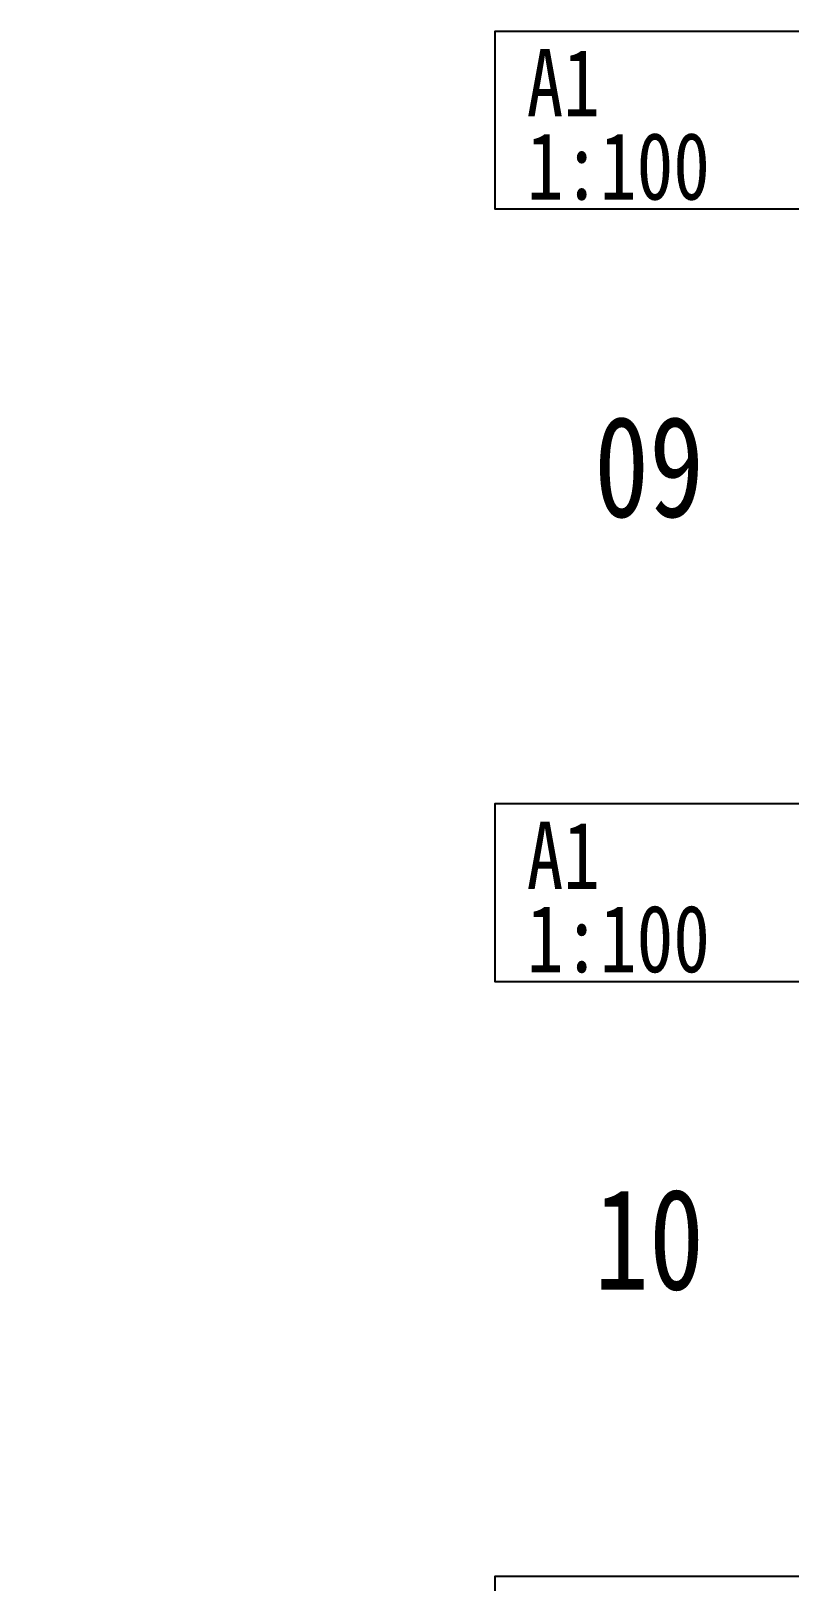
# Model space of a CAD drawing. Extents: x 27938 to 1507990, y 110129 to 923079.
# Drawn here: x 736199 to 811999, y 410257 to 565249 of the extents above; entities that cross this region are included whole.
import ezdxf
from ezdxf.xclip import XClip

# ---------------------------------------------------------------- set-up
doc = ezdxf.new("R2010")
doc.units = 0
doc.header["$LTSCALE"] = 1000
doc.header["$MEASUREMENT"] = 0
doc.header["$XCLIPFRAME"] = 0
for name, color, linetype in [('----建筑底图', 8, 'Continuous'), ('DOTE', 1, 'Continuous'), ('text', 7, 'Continuous')]:
    doc.layers.add(name, color=color, linetype=linetype)
doc.styles.add('黑体', font='simhei.ttf')

# ---------------------------------------------------------------- blocks, each defined once
blk = doc.blocks.new('A$C74D73064')
at = {"layer": 'DOTE', "color": 0}
for p, q in [((186069.2, 26519.3), (-82096.5, 26519.3)), ((186069.2, 21519.3), (-82096.5, 21519.3))]:
    blk.add_line(p, q, dxfattribs=at)

msp = doc.modelspace()

# ---------------------------------------------------------------- linework, layer by layer
at = {"layer": 'text', "color": 2}
for points in [[(813614.1, 547440.2), (782614.1, 547440.2), (782614.1, 565248.6), (813614.1, 565248.6)], [(813614.1, 470231.9), (782614.1, 470231.9), (782614.1, 488040.2), (813614.1, 488040.2)], [(813614.1, 393023.5), (782614.1, 393023.5), (782614.1, 410831.9), (813614.1, 410831.9)]]:
    msp.add_lwpolyline(points, close=True, dxfattribs=at)

# ---------------------------------------------------------------- block references
at = {"layer": '----建筑底图', "color": 169}
ref = msp.add_blockref('A$C74D73064', (710875.6, 482146.9), dxfattribs=at)
XClip(ref).set_block_clipping_path([(-52083.8042452353, 10173.6344749072), (1916.1826223061, 29673.6344737304)])

# ---------------------------------------------------------------- texts
at = {"layer": 'text', "color": 2, "style": '黑体', "width": 0.8}
for s, p in [('A1', (785767.4, 556723)), ('1:100', (785777.3, 548396.9)), ('A1', (785767.4, 479514.7)), ('1:100', (785777.3, 471188.6))]:
    msp.add_text(s, height=6729.45, dxfattribs=at).set_placement(p)
at = {"layer": 'text', "color": 1, "style": '黑体', "width": 0.8}
for s, p in [('09', (792512.3, 516687.2)), ('10', (792512.3, 439478.8))]:
    msp.add_text(s, height=10094.18, dxfattribs=at).set_placement(p)

doc.saveas('drawing.dxf')
